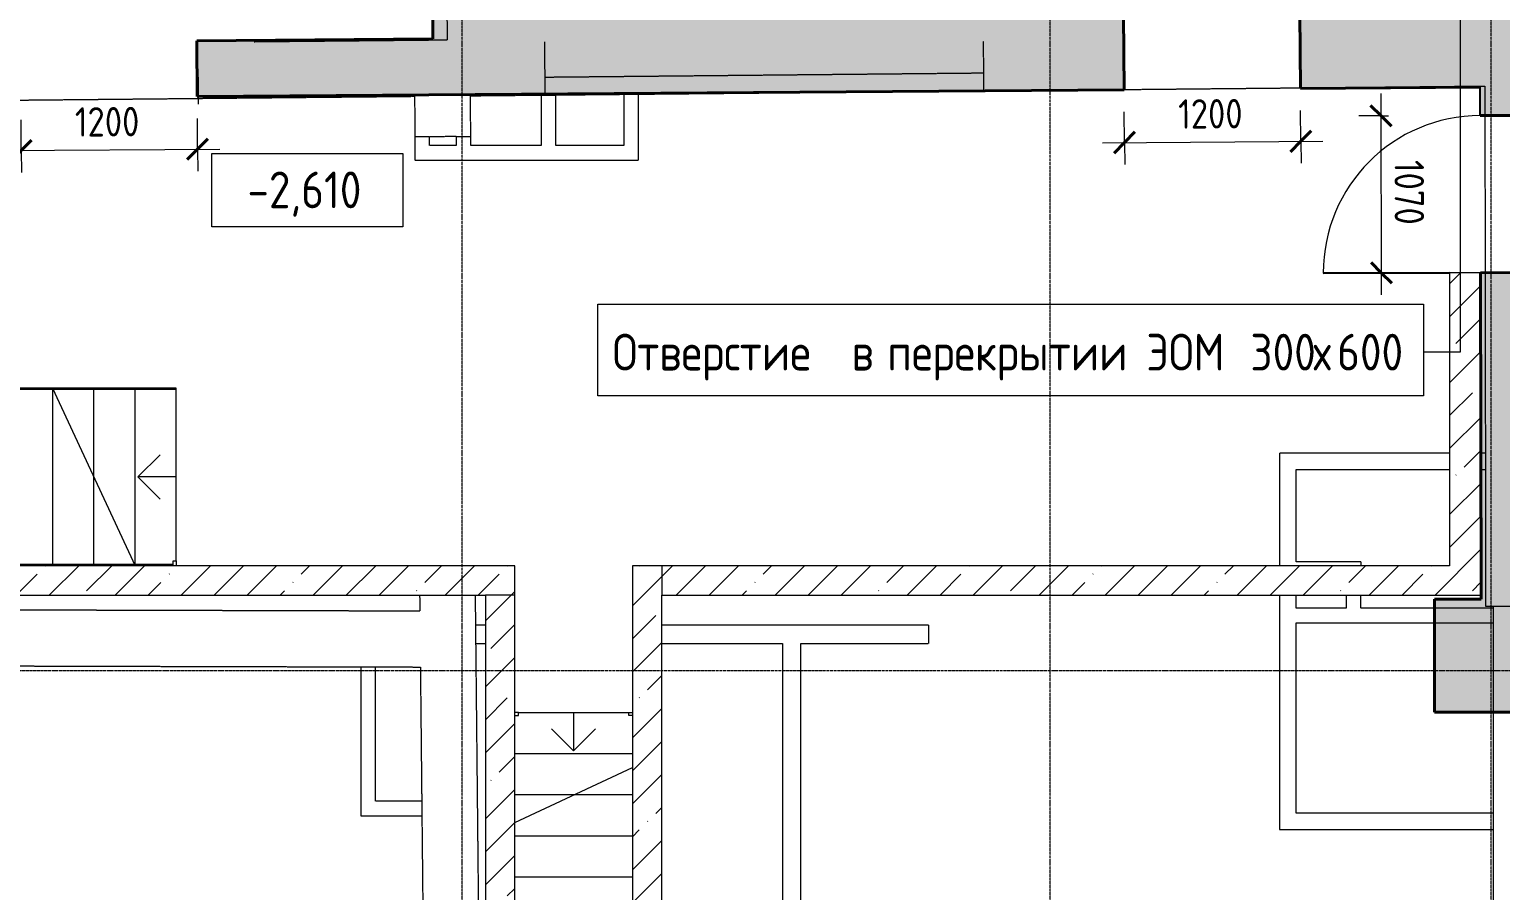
# Model space of a CAD drawing. Header units: millimetres. Extents: x -11886 to 71589, y -4690 to 48120.
# Drawn here: x 39464 to 49475, y 7110 to 12971 of the extents above; entities that cross this region are included whole.
import ezdxf

# ---------------------------------------------------------------- set-up
doc = ezdxf.new("R2010")
doc.units = ezdxf.units.MM
doc.linetypes.add('ADSK_Линия сетки', pattern=[25, 20, -2.5, 0, -2.5])
doc.linetypes.add('ADSK_Сверху', pattern=[4.5, 3, -1.5])
for name, color, linetype, lineweight in [('Аннотация', 7, 'Continuous', 20), ('Двери', 7, 'Continuous', 18), ('Лестницы', 7, 'Continuous', 18), ('Ограждение', 7, 'Continuous', 18), ('Оси', 7, 'Continuous', 9), ('Отметки', 7, 'Continuous', 9), ('Размеры', 7, 'Continuous', 9), ('Размеры-100', 7, 'Continuous', 9), ('Стены внутренние', 250, 'Continuous', 18), ('Стены наружные', 250, 'Continuous', 18), ('Стрелки вверх', 7, 'Continuous', 18), ('Узлы', 7, 'Continuous', 18)]:
    doc.layers.add(name, color=color, linetype=linetype, lineweight=lineweight)
doc.layers.add('Линии', color=7, linetype='Continuous', lineweight=9, true_color=0x00a600)
doc.styles.add('GOST Common_1', font='GOST_Common.ttf', dxfattribs={"width": 0.9, "height": 250})
doc.styles.add('GOST Common_2', font='GOST_Common.ttf', dxfattribs={"width": 0.9, "height": 200})
doc.styles.add('GOST Common_B', font='', dxfattribs={"width": 0.9, "height": 250})
doc.styles.get('GOST Common_B').set_extended_font_data('GOST Common', bold=True)
doc.dimstyles.new('ADSK_Основной_2_мм_Округление_до_1_мм', dxfattribs={"dimscale": 304.8, "dimtxt": 201.142999, "dimasz": 0.463911, "dimexe": 0.492126, "dimexo": 0.492126, "dimgap": 0.098425, "dimtad": 1, "dimdec": 0, "dimdsep": 46, "dimtxsty": 'GOST Common_2', "dimblk1": 'OBLIQUE', "dimblk2": 'OBLIQUE', "dimsah": 1, "dimcen": 0.09, "dimdle": 0.492126, "dimazin": 2, "dimtfac": 1, "dimtdec": 4, "dimtix": 1, "dimtmove": 0, "dimatfit": 3, "dimfxl": 1, "dimtvp": 1, "dimtolj": 1, "dimtzin": 0, "dimlwd": 20, "dimlwe": 20, "dimarcsym": 2})
pattern_1 = [(45, (-121510.57, 9206.3), (-224.5064, 224.5064), []), (45, (-121286.07, 9206.3), (-224.5064, 224.5064), [396.875, -79.375, 3.353, -76.022])]

# ---------------------------------------------------------------- blocks, each defined once
blk = doc.blocks.new('Ограждение - 20 доп поручень 300-2474734-00 План подвала кладочный')
at = {"layer": 'Ограждение'}
for p, q in [((0, 10), (-35, 10)), ((0, -10), (0, 10)), ((-35, -10), (0, -10))]:
    blk.add_line(p, q, dxfattribs=at)
blk = doc.blocks.new('Ограждение - Ограждение-2474485-00 План подвала кладочный')
at = {"extrusion": (0, 0, -1), "zscale": -1, "rotation": 89.99999999999994}
blk.add_blockref('Ограждение - 20 доп поручень 300-2474734-00 План подвала кладочный', (-40453, 9355), dxfattribs=at)
blk = doc.blocks.new('Ограждение - 20 доп поручень 300-V29-00 План подвала кладочный')
at = {"layer": 'Ограждение'}
for p, q in [((0, 10), (-25, 10)), ((0, -10), (0, 10)), ((-25, -10), (0, -10))]:
    blk.add_line(p, q, dxfattribs=at)
blk = doc.blocks.new('Ограждение - Ограждение-2591289-00 План подвала кладочный')
blk.add_blockref('Ограждение - 20 доп поручень 300-V29-00 План подвала кладочный', (42792, 8311))
blk = doc.blocks.new('Ограждение - Ограждение-2591293-00 План подвала кладочный')
at = {"extrusion": (0, 0, -1), "zscale": -1}
blk.add_blockref('Ограждение - 20 доп поручень 300-V29-00 План подвала кладочный', (-43542, 8311), dxfattribs=at)
blk = doc.blocks.new('AC_Дверь_Однопольная - Д-10п 1070х2000h-2599481-00 План подвала кладочный')
at = {"layer": 'Двери', "lineweight": 30}
blk.add_line((-535, 466), (-535, 1325), dxfattribs=at)
at = {"layer": 'Двери'}
blk.add_arc((-535, 255), 1070, 0, 90, dxfattribs=at)
blk = doc.blocks.new('DIMBLOCK141-00 План подвала кладочный')
at = {"layer": 'Размеры-100', "lineweight": 20, "transparency": 16777216}
for p, q in [((48664, 11164), (48661, 12534)), ((48661, 12384), (48511, 12383)), ((48661, 12384), (48711, 12384)), ((48663, 11314), (48513, 11313)), ((48663, 11314), (48714, 11314))]:
    blk.add_line(p, q, dxfattribs=at)
at = {"layer": 'Размеры-100', "lineweight": 40, "transparency": 16777216}
for p, q in [((48661, 12384), (48590, 12454)), ((48661, 12384), (48732, 12313)), ((48663, 11314), (48593, 11384)), ((48663, 11314), (48734, 11243))]:
    blk.add_line(p, q, dxfattribs=at)
at = {"layer": 'Размеры-100', "color": 0, "lineweight": 20, "transparency": 16777216, "insert": (48953, 12083), "char_height": 200, "width": 560.47, "attachment_point": 1, "rotation": 270.1206, "line_spacing_factor": 1.022761, "style": 'GOST Common_2'}
blk.add_mtext('1070', dxfattribs=at)
blk = doc.blocks.new('_Oblique')
at = {"color": 0, "linetype": 'ByBlock', "lineweight": -2}
blk.add_line((-0.5, -0.5), (0.5, 0.5), dxfattribs=at)
blk = doc.blocks.new('Высотные отметки - Рамка-5093-00 План подвала кладочный')
at = {"layer": 'Аннотация'}
for p, q in [((-6.5, 0), (-6.5, 5)), ((-6.5, 5), (6.5, 5)), ((6.5, 5), (6.5, 0)), ((6.5, 0), (-6.5, 0))]:
    blk.add_line(p, q, dxfattribs=at)
blk = doc.blocks.new('DIMBLOCK186-00 План подвала кладочный')
at = {"layer": 'Размеры-100', "lineweight": 20, "transparency": 16777216}
for p, q in [((39409, 12147), (39407, 12356)), ((40609, 12156), (40607, 12365)), ((39259, 12146), (40759, 12157)), ((39409, 12147), (39410, 11997)), ((40609, 12156), (40610, 12006))]:
    blk.add_line(p, q, dxfattribs=at)
at = {"layer": 'Размеры-100', "lineweight": 40, "transparency": 16777216}
for p, q in [((39409, 12147), (39479, 12218)), ((40609, 12156), (40679, 12227)), ((39409, 12147), (39339, 12076)), ((40609, 12156), (40538, 12085))]:
    blk.add_line(p, q, dxfattribs=at)
at = {"layer": 'Размеры-100', "color": 0, "lineweight": 20, "transparency": 16777216, "insert": (39773, 12441), "char_height": 200, "width": 560.47, "attachment_point": 1, "rotation": 0.4139, "line_spacing_factor": 1.022761, "style": 'GOST Common_2'}
blk.add_mtext('1200', dxfattribs=at)
blk = doc.blocks.new('DIMBLOCK187-00 План подвала кладочный')
at = {"layer": 'Размеры-100', "lineweight": 20, "transparency": 16777216}
for p, q in [((48116, 12210), (48114, 12419)), ((46916, 12201), (46914, 12410)), ((46766, 12200), (48266, 12211)), ((46916, 12201), (46917, 12051)), ((48116, 12210), (48117, 12060))]:
    blk.add_line(p, q, dxfattribs=at)
at = {"layer": 'Размеры-100', "lineweight": 40, "transparency": 16777216}
for p, q in [((46916, 12201), (46986, 12273)), ((48116, 12210), (48186, 12281)), ((46916, 12201), (46846, 12130)), ((48116, 12210), (48046, 12139))]:
    blk.add_line(p, q, dxfattribs=at)
at = {"layer": 'Размеры-100', "color": 0, "lineweight": 20, "transparency": 16777216, "insert": (47280, 12495), "char_height": 200, "width": 560.47, "attachment_point": 1, "rotation": 0.4139, "line_spacing_factor": 1.022761, "style": 'GOST Common_2'}
blk.add_mtext('1200', dxfattribs=at)

msp = doc.modelspace()

# ---------------------------------------------------------------- hatches: boundary and pattern name
at = {"layer": 'Стены внутренние', "true_color": 0xc0c0c0}
h = msp.add_hatch(color=9, dxfattribs=at)
h.paths.add_polyline_path([(49731.41, 9094.22), (49852.95, 9094.22), (49848.27, 11316.17), (49338.27, 11315.09), (49342.95, 9094.22)])
h.paths.add_polyline_path([(49336.02, 12385.09), (49846.02, 12386.16), (49842, 14294.79), (49332, 14294.79), (49335.61, 12577.69)])
h.paths.add_polyline_path([(49810.11, 15364.79), (49839.75, 15364.79), (49829.56, 20207.32), (49319.56, 20207.32), (49329.75, 15364.79), (49758.6, 15364.79)])
h = msp.add_hatch(color=9, dxfattribs=at)
h.paths.add_polyline_path([(42209.75, 12526.21), (46913.29, 12560.19), (46909.6, 13070.18), (42209.75, 13036.22), (42209.75, 12577.69)])
h.paths.add_polyline_path([(48113.26, 12568.86), (49335.61, 12578.78), (49334.54, 13087.7), (48109.57, 13078.85), (48113.19, 12577.69)])
h = msp.add_hatch(color=9, dxfattribs=at)
h.paths.add_polyline_path([(39405.9, 12505.95), (39406.11, 12505.96), (39405.79, 12520.35)])
h.paths.add_polyline_path([(40606.08, 12514.62), (42209.75, 12526.21), (42209.75, 12906.22), (40603.33, 12894.61), (40606.03, 12520.35)])
at = {"layer": 'Стены наружные', "true_color": 0xc0c0c0}
h = msp.add_hatch(color=9, dxfattribs=at)
h.paths.add_polyline_path([(53083.37, 8324.22), (53083.37, 9094.22), (49024.39, 9094.22), (49024.39, 8324.22), (51104.64, 8324.22)])
h.paths.add_polyline_path([(54414.31, 8324.22), (55668.73, 8324.22), (55668.73, 9094.22), (54083.37, 9094.22), (54083.37, 8324.22), (54268.65, 8324.22)])
at = {"layer": 'Узлы', "lineweight": 9}
h = msp.add_hatch(dxfattribs=at)
h.set_pattern_fill('FP_7', color=256, style=0, pattern_type=2)
h.set_pattern_definition(pattern_1)
h.paths.add_polyline_path([(43767.08, 9120.68), (49338.27, 9120.68), (49338.27, 11315.09), (49127.74, 11315.09), (49127.74, 9320.68), (43767.08, 9320.68), (43767.08, 9295.83)])
h = msp.add_hatch(dxfattribs=at)
h.set_pattern_fill('FP_7', color=256, style=0, pattern_type=2)
h.set_pattern_definition(pattern_1)
h.paths.add_polyline_path([(19859.91, 9120.68), (42767.08, 9120.68), (42767.08, 9320.68), (19859.91, 9320.68)])
h = msp.add_hatch(dxfattribs=at)
h.set_pattern_fill('FP_7', color=256, style=0, pattern_type=2)
h.set_pattern_definition(pattern_1)
h.paths.add_polyline_path([(43767.08, 3635.32), (43767.08, 9320.68), (43567.08, 9320.68), (43567.08, 3635.32)])
h = msp.add_hatch(dxfattribs=at)
h.set_pattern_fill('FP_7', color=256, style=0, pattern_type=2)
h.set_pattern_definition(pattern_1)
h.paths.add_polyline_path([(42750.34, 3635.32), (42767.08, 3635.32), (42767.08, 9120.68), (42567.08, 9120.68), (42567.08, 3635.32)])

# ---------------------------------------------------------------- linework, layer by layer
msp.add_line((49336.02, 12385.09), (49335.59, 12578.76))
at = {"layer": 'Аннотация', "lineweight": 9}
for p, q in [((49199.98, 13279.69), (49199.98, 10774.62)), ((49199.98, 10774.62), (48949.77, 10774.62))]:
    msp.add_line(p, q, dxfattribs=at)
at = {"layer": 'Аннотация', "lineweight": 9, "flags": 128}
msp.add_lwpolyline([(43332.67, 11100.19), (48949.77, 11100.19), (48949.77, 10477.19), (43332.67, 10477.19)], close=True, dxfattribs=at)
at = {"layer": 'Лестницы', "linetype": 'ADSK_Сверху'}
for p, q in [((39620.72, 10529.9), (39342.84, 10529.9)), ((39625.38, 10519.9), (39342.84, 10519.9)), ((39622.84, 9329.9), (39622.84, 10519.9)), ((39622.84, 9329.9), (39622.84, 10519.9)), ((39902.84, 9329.9), (39902.84, 9924.9)), ((39902.84, 9329.9), (39902.84, 9924.9)), ((40180.29, 9329.9), (39342.84, 9329.9)), ((43567.08, 7760.68), (43167.08, 7760.68)), ((43567.08, 7760.68), (43167.08, 7760.68)), ((43567.08, 7480.68), (42767.08, 7480.68)), ((43567.08, 7480.68), (42767.08, 7480.68)), ((43567.08, 7200.68), (42767.08, 7200.68))]:
    msp.add_line(p, q, dxfattribs=at)
at = {"layer": 'Лестницы'}
for p, q in [((40462.84, 10529.9), (39620.72, 10529.9)), ((39620.72, 10529.9), (40184.59, 9320.68)), ((39902.84, 10519.9), (39625.38, 10519.9)), ((40182.84, 10519.9), (39902.84, 10519.9)), ((39902.84, 9924.9), (39902.84, 10519.9)), ((39902.84, 9924.9), (39902.84, 10519.9)), ((40462.84, 10519.9), (40182.84, 10519.9)), ((40182.84, 9329.9), (40182.84, 10519.9)), ((40182.84, 9329.9), (40182.84, 10519.9)), ((40462.84, 10519.9), (40462.84, 10529.9)), ((40462.84, 9355.3), (40462.84, 10519.9)), ((40462.84, 9355.3), (40462.84, 10519.9)), ((40182.84, 9329.9), (40180.29, 9329.9)), ((40442.84, 9329.9), (40182.84, 9329.9)), ((43541.68, 8320.68), (42792.48, 8320.68)), ((43541.68, 8320.68), (42792.48, 8320.68)), ((43567.08, 8040.68), (42767.08, 8040.68)), ((43567.08, 8040.68), (42767.08, 8040.68)), ((42767.08, 7574.16), (43567.08, 7947.21)), ((43167.08, 7760.68), (42767.08, 7760.68)), ((43167.08, 7760.68), (42767.08, 7760.68))]:
    msp.add_line(p, q, dxfattribs=at)
at = {"layer": 'Линии', "color": 18, "lineweight": 18, "true_color": 0x000000}
for p, q in [((40613.58, 12645.83), (40613.58, 12462.41)), ((49338.27, 11315.09), (49127.74, 11315.09)), ((49127.74, 11315.09), (49127.74, 9320.68)), ((49338.27, 9120.68), (49338.27, 11315.09)), ((42767.08, 9320.68), (19859.91, 9320.68)), ((42767.08, 9120.68), (42767.08, 9320.68)), ((43767.08, 9320.68), (43567.08, 9320.68)), ((43567.08, 9320.68), (43567.08, 3635.32)), ((49127.74, 9320.68), (43767.08, 9320.68)), ((43767.08, 9320.68), (43767.08, 9120.68)), ((19859.91, 9120.68), (42567.08, 9120.68)), ((42767.08, 9120.68), (42567.08, 9120.68)), ((42567.08, 9120.68), (42567.08, 3635.32)), ((42767.08, 3635.32), (42767.08, 9120.68)), ((43767.08, 3635.32), (43767.08, 9120.68)), ((43767.08, 9120.68), (49338.27, 9120.68))]:
    msp.add_line(p, q, dxfattribs=at)
at = {"layer": 'Оси', "linetype": 'ADSK_Линия сетки'}
for p, q in [((46409.91, -3890.07), (46409.91, 44534.79)), ((49409.91, -3890.07), (49409.91, 44534.79)), ((42409.91, -3890.07), (42409.91, 21668.8)), ((-11086.22, 8606.79), (57141.72, 8606.79))]:
    msp.add_line(p, q, dxfattribs=at)
at = {"layer": 'Стены внутренние', "lineweight": 40}
for p, q in [((42209.75, 14525.63), (42209.75, 12906.22)), ((46913.29, 12560.19), (46909.6, 13070.18)), ((48109.57, 13078.85), (48113.26, 12568.86)), ((42209.75, 12906.22), (40603.33, 12894.61)), ((40603.33, 12894.61), (40606.08, 12514.62)), ((40606.08, 12514.62), (46913.29, 12560.19)), ((48113.26, 12568.86), (49338.23, 12577.71)), ((49336.02, 12385.09), (49846.02, 12386.16)), ((49848.27, 11316.17), (49338.27, 11315.09)), ((49338.27, 11315.09), (49342.95, 9094.22))]:
    msp.add_line(p, q, dxfattribs=at)
at = {"layer": 'Стены внутренние', "color": 253, "linetype": 'ADSK_Сверху', "true_color": 0xaaaaaa}
for p, q in [((42297.93, 14054.76), (42306.57, 12898.1)), ((42306.57, 12898.1), (40993.17, 12885.51)), ((42968.39, 12886.67), (42971.86, 12524.46)), ((45959.45, 12553.1), (45956.21, 12891.56)), ((45958.3, 12673.1), (42970.71, 12644.45)), ((38780.55, 12484.28), (42084.86, 12515.96)), ((42084.86, 12515.96), (42087.64, 12243.04)), ((42464.84, 12519.6), (42946.96, 12524.22)), ((42467.66, 12243.03), (42464.84, 12519.6)), ((42946.96, 12524.7), (42946.96, 12180.45)), ((42946.96, 12524.7), (43046.96, 12524.7)), ((42971.86, 12524.46), (49367.54, 12585.78)), ((43046.96, 12180.45), (43046.96, 12524.7)), ((43508.48, 12529.6), (43608.48, 12530.56)), ((43508.48, 12529.6), (43508.48, 12180.45)), ((43608.48, 12080.45), (43608.48, 12530.56)), ((49367.54, 12585.78), (49372.54, 9042.3)), ((42087.64, 12243.04), (42087.64, 12080.45)), ((42087.64, 12243.04), (42187.64, 12243.04)), ((42187.64, 12180.45), (42187.64, 12243.04)), ((42367.66, 12242.01), (42187.64, 12240.17)), ((42367.66, 12243.04), (42367.66, 12180.45)), ((42367.66, 12243.04), (42467.66, 12243.04)), ((42467.66, 12180.45), (42467.66, 12243.04)), ((42367.66, 12180.45), (42187.64, 12180.45)), ((42946.96, 12180.45), (42467.66, 12180.45)), ((43508.48, 12180.45), (43046.96, 12180.45)), ((42087.64, 12080.45), (43608.48, 12080.45)), ((47970.84, 10086.78), (47970.84, 9320.68)), ((49127.74, 10086.78), (47970.84, 10086.78)), ((49371.07, 10086.78), (49338.27, 10086.78)), ((48082.84, 9347.4), (48082.84, 9974.78)), ((48082.84, 9974.78), (49127.74, 9974.78)), ((49338.27, 9974.78), (49371.22, 9974.78)), ((48522.84, 9347.4), (48082.84, 9347.4)), ((48522.84, 9347.4), (48522.84, 9320.68)), ((42119.46, 9120.68), (42120.57, 9011.43)), ((42555.38, 3635.32), (42499.48, 9120.68)), ((47970.84, 9120.68), (47970.84, 7524.79)), ((48082.84, 9032.36), (48082.84, 9120.68)), ((48422.84, 9120.68), (48422.84, 9032.36)), ((48522.84, 9032.36), (48522.84, 9120.68)), ((42120.57, 9011.43), (8133.02, 9101.26)), ((48422.84, 9032.36), (48082.84, 9032.36)), ((49423.4, 9032.36), (48522.84, 9032.36)), ((49423.4, 9042.3), (49372.54, 9042.3)), ((49423.4, 9032.36), (49423.4, 8932.36)), ((42567.08, 8915.8), (42501.57, 8915.8)), ((45582.84, 8915.8), (43767.08, 8915.8)), ((45582.84, 8915.8), (45582.84, 8791.8)), ((48082.84, 7636.79), (48082.84, 8932.36)), ((48082.84, 8932.36), (49423.4, 8932.36)), ((42502.83, 8791.8), (42567.08, 8791.8)), ((43767.08, 8791.8), (44588.34, 8791.8)), ((44588.34, 8791.8), (44588.34, 4155.85)), ((44712.34, 8791.8), (45582.84, 8791.8)), ((44712.34, 4031.85), (44712.34, 8791.8)), ((19037.66, 8692.44), (42124.44, 8631.41)), ((41719.78, 8632.48), (41719.78, 7619.43)), ((41819.78, 7719.43), (41819.78, 8632.22)), ((42124.44, 8631.41), (42175.36, 3635.32)), ((42133.74, 7719.43), (41819.78, 7719.43)), ((41719.78, 7619.43), (42134.76, 7619.43)), ((49423.4, 7636.79), (48082.84, 7636.79)), ((49423.4, 7636.79), (49423.4, 7524.79)), ((47970.84, 7524.79), (49423.4, 7524.79))]:
    msp.add_line(p, q, dxfattribs=at)
at = {"layer": 'Стены наружные', "lineweight": 40}
for p, q in [((49342.95, 9094.22), (49024.39, 9094.22)), ((49024.39, 9094.22), (49024.39, 8324.22)), ((49024.39, 8324.22), (53083.37, 8324.22))]:
    msp.add_line(p, q, dxfattribs=at)
at = {"layer": 'Стены наружные', "color": 253, "linetype": 'ADSK_Сверху', "true_color": 0xaaaaaa}
for p, q in [((49423.4, 9042.3), (49423.4, 9032.36)), ((55703.95, 9042.3), (49423.4, 9042.3)), ((49423.4, 8932.36), (49423.4, 7636.79)), ((49423.4, 7524.79), (49423.4, 3635.32))]:
    msp.add_line(p, q, dxfattribs=at)
at = {"layer": 'Стрелки вверх'}
for p, q in [((40202.84, 9924.9), (40352.84, 10074.9)), ((40462.84, 9924.9), (40202.84, 9924.9)), ((40202.84, 9924.9), (40352.84, 9774.9)), ((43167.08, 8320.68), (43167.08, 8060.68)), ((43167.08, 8060.68), (43017.08, 8210.68)), ((43167.08, 8060.68), (43317.08, 8210.68))]:
    msp.add_line(p, q, dxfattribs=at)

# ---------------------------------------------------------------- block references
at = {"layer": 'Двери', "rotation": 90.12060025133685}
msp.add_blockref('AC_Дверь_Однопольная - Д-10п 1070х2000h-2599481-00 План подвала кладочный', (49592.15, 11850.63), dxfattribs=at)
at = {"layer": 'Ограждение'}
for name in ['Ограждение - Ограждение-2474485-00 План подвала кладочный', 'Ограждение - Ограждение-2591289-00 План подвала кладочный', 'Ограждение - Ограждение-2591293-00 План подвала кладочный']:
    msp.add_blockref(name, (0, 0), dxfattribs=at)
at = {"layer": 'Отметки', "lineweight": 20, "xscale": 99.99999999999993, "yscale": 99.99999999999993, "zscale": 99.99999999999993}
msp.add_blockref('Высотные отметки - Рамка-5093-00 План подвала кладочный', (41354.88, 11627.23), dxfattribs=at)

# ---------------------------------------------------------------- texts
at = {"layer": 'Аннотация', "lineweight": 9, "char_height": 250, "attachment_point": 1, "style": 'GOST Common_B'}
for s, insert, width in [('Отверстие', (43432.67, 10899.62), 1868.7336), ('\\fGOST Common|b1|i0|c204|p34|;\\W.9; ', (44974.53, 10899.62), 101.0126), ('\\fGOST Common|b1|i0|c204|p34|;\\W.9;в', (45057.88, 10899.62), 194.8101), ('\\fGOST Common|b1|i0|c204|p34|;\\W.9; ', (45218.61, 10899.62), 101.0126), ('перекрытии', (45301.95, 10899.62), 2034.6829), ('\\fGOST Common|b1|i0|c204|p34|;\\W.9; ', (46980.74, 10899.62), 101.0126), ('ЭОМ', (47064.08, 10899.62), 692.658), (' 300', (47635.58, 10899.62), 685.4428), ('\\fGOST Common|b1|i0|c204|p34|;\\W.9;х', (48201.13, 10899.62), 194.8101), ('600', (48361.86, 10899.62), 584.4302)]:
    msp.add_mtext(s, dxfattribs=dict(at, insert=insert, width=width))
at = {"layer": 'Отметки', "lineweight": 20, "insert": (40947.58, 12003.94), "char_height": 250, "width": 977.5323, "attachment_point": 1, "line_spacing_factor": 1.022761, "style": 'GOST Common_1'}
msp.add_mtext('-2,610', dxfattribs=at)

# ---------------------------------------------------------------- dimensions: what is measured, and where the dimension line sits
at = {"layer": 'Размеры', "lineweight": 20}
for base, p1, p2, angle, override, picture, middle in [((40608.67, 12155.76), (39406.11, 12505.96), (40606.08, 12514.62), 0.413928, {"dimpost": '<>', "dimfxl": 1200}, 'DIMBLOCK186-00 План подвала кладочный', (40007.74, 12281.42)), ((48115.85, 12209.99), (46913.29, 12560.19), (48113.26, 12568.86), 0.413928, {"dimpost": '<>', "dimfxl": 1200}, 'DIMBLOCK187-00 План подвала кладочный', (47514.93, 12335.65)), ((48661.24, 12383.67), (48563.51, 11313.46), (48561.26, 12383.46), 270.1206, {"dimpost": '<>', "dimfxl": 1070}, 'DIMBLOCK141-00 План подвала кладочный', (48792.37, 11848.94))]:
    dim = msp.add_linear_dim(base=base, p1=p1, p2=p2, angle=angle, dimstyle='ADSK_Основной_2_мм_Округление_до_1_мм', override=override, dxfattribs=at)
    dim.commit()
    dim.dimension.update_dxf_attribs({"geometry": picture, "text_midpoint": middle})

doc.saveas('drawing.dxf')
